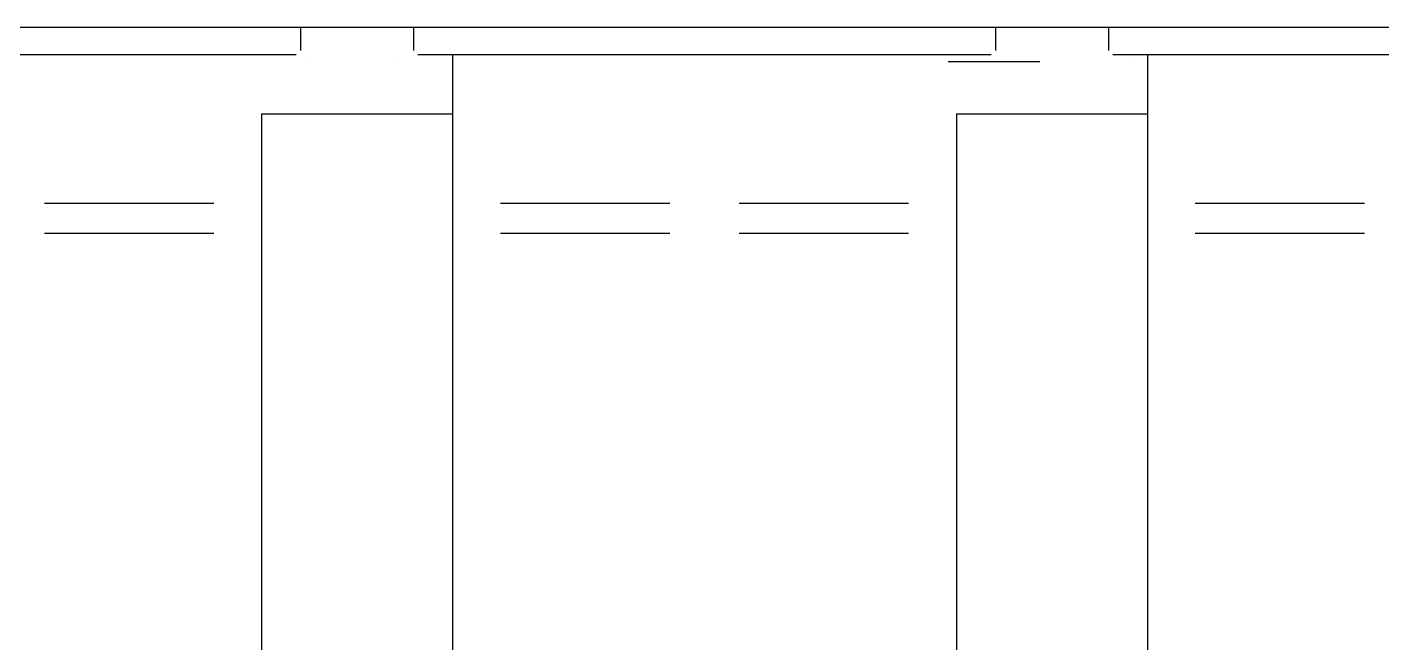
# Model space of a CAD drawing. Extents: x -84241 to 2571207, y -257021 to 1687411.
# Drawn here: x 37149.7 to 37305.7, y -11933.4 to -11862.4 of the extents above; entities that cross this region are included whole.
import ezdxf

# ---------------------------------------------------------------- set-up
doc = ezdxf.new("R2010")
doc.units = 0
doc.header["$LTSCALE"] = 1000
doc.layers.get('0').update_dxf_attribs({"linetype": 'CONTINUOUS'})
doc.layers.add('W-WSUP-EQPM', color=40, linetype='CONTINUOUS')

# ---------------------------------------------------------------- blocks, each defined once
blk = doc.blocks.new('*U359')
at = {"color": 8, "linetype": 'Continuous'}
for p, q in [((1468676.34, 3476965.33), (1469895.34, 3476965.33)), ((1468779.84, 3476965.33), (1468779.84, 3476962.63)), ((1468792.84, 3476965.33), (1468792.84, 3476962.63)), ((1468859.84, 3476965.33), (1468859.84, 3476962.63)), ((1468872.84, 3476965.33), (1468872.84, 3476962.63)), ((1468779.34, 3476962.13), (1468746.34, 3476962.13)), ((1468780.36, 3476961.36), (1468780.36, 3476961.36)), ((1468780.36, 3476961.36), (1468780.36, 3476961.36)), ((1468780.36, 3476961.36), (1468780.36, 3476961.36)), ((1468780.36, 3476961.36), (1468780.36, 3476961.36)), ((1468780.36, 3476961.36), (1468780.36, 3476961.36)), ((1468780.36, 3476961.36), (1468780.36, 3476961.36)), ((1468780.36, 3476961.36), (1468780.36, 3476961.36)), ((1468780.36, 3476961.36), (1468780.36, 3476961.36)), ((1468780.36, 3476961.36), (1468780.36, 3476961.36)), ((1468780.36, 3476961.36), (1468780.36, 3476961.36)), ((1468780.36, 3476961.36), (1468780.36, 3476961.36)), ((1468780.36, 3476961.36), (1468780.36, 3476961.36)), ((1468780.36, 3476961.36), (1468780.36, 3476961.36)), ((1468780.36, 3476961.36), (1468780.36, 3476961.36)), ((1468780.36, 3476961.36), (1468780.36, 3476961.36)), ((1468780.36, 3476961.36), (1468780.36, 3476961.36)), ((1468780.36, 3476961.36), (1468780.36, 3476961.36)), ((1468780.36, 3476961.36), (1468780.36, 3476961.36)), ((1468780.36, 3476961.36), (1468780.36, 3476961.36)), ((1468780.36, 3476961.36), (1468780.36, 3476961.36)), ((1468780.36, 3476961.36), (1468780.36, 3476961.36)), ((1468780.36, 3476961.36), (1468780.36, 3476961.36)), ((1468780.36, 3476961.36), (1468780.36, 3476961.36)), ((1468780.36, 3476961.36), (1468780.36, 3476961.36)), ((1468780.36, 3476961.36), (1468780.36, 3476961.36)), ((1468780.36, 3476961.36), (1468780.36, 3476961.36)), ((1468780.36, 3476961.36), (1468780.36, 3476961.36)), ((1468780.36, 3476961.36), (1468780.36, 3476961.36)), ((1468780.36, 3476961.36), (1468780.36, 3476961.36)), ((1468780.36, 3476961.36), (1468780.36, 3476961.36)), ((1468780.36, 3476961.36), (1468780.36, 3476961.36)), ((1468780.36, 3476961.36), (1468780.36, 3476961.36)), ((1468780.36, 3476961.36), (1468780.36, 3476961.36)), ((1468780.36, 3476961.36), (1468780.36, 3476961.36)), ((1468780.36, 3476961.36), (1468780.36, 3476961.36)), ((1468780.36, 3476961.36), (1468780.36, 3476961.36)), ((1468780.36, 3476961.36), (1468780.36, 3476961.36)), ((1468780.36, 3476961.36), (1468780.36, 3476961.36)), ((1468780.36, 3476961.36), (1468780.36, 3476961.36)), ((1468780.36, 3476961.36), (1468780.36, 3476961.36)), ((1468780.36, 3476961.36), (1468780.36, 3476961.36)), ((1468780.36, 3476961.36), (1468780.36, 3476961.36)), ((1468780.36, 3476961.36), (1468780.36, 3476961.36)), ((1468780.36, 3476961.36), (1468780.36, 3476961.36)), ((1468780.36, 3476961.36), (1468780.36, 3476961.36)), ((1468780.36, 3476961.36), (1468780.36, 3476961.36)), ((1468780.36, 3476961.36), (1468780.36, 3476961.36)), ((1468780.36, 3476961.36), (1468780.36, 3476961.36)), ((1468780.36, 3476961.36), (1468780.36, 3476961.36)), ((1468780.36, 3476961.36), (1468780.36, 3476961.36)), ((1468780.36, 3476961.36), (1468780.36, 3476961.36)), ((1468780.36, 3476961.36), (1468780.36, 3476961.36)), ((1468780.36, 3476961.36), (1468780.36, 3476961.36)), ((1468780.36, 3476961.36), (1468780.36, 3476961.36)), ((1468780.36, 3476961.36), (1468780.36, 3476961.36)), ((1468780.36, 3476961.36), (1468780.36, 3476961.36)), ((1468780.36, 3476961.36), (1468780.36, 3476961.36)), ((1468780.36, 3476961.36), (1468780.36, 3476961.36)), ((1468780.36, 3476961.36), (1468780.36, 3476961.36)), ((1468780.36, 3476961.36), (1468780.36, 3476961.36)), ((1468780.36, 3476961.36), (1468780.36, 3476961.36)), ((1468780.36, 3476961.36), (1468780.36, 3476961.36)), ((1468780.36, 3476961.36), (1468780.36, 3476961.36)), ((1468780.36, 3476961.36), (1468780.36, 3476961.36)), ((1468780.36, 3476961.36), (1468780.36, 3476961.36)), ((1468780.36, 3476961.36), (1468780.36, 3476961.36)), ((1468780.36, 3476961.36), (1468780.36, 3476961.36)), ((1468780.36, 3476961.36), (1468780.36, 3476961.36)), ((1468780.36, 3476961.36), (1468780.36, 3476961.36)), ((1468780.36, 3476961.36), (1468780.36, 3476961.36)), ((1468780.36, 3476961.36), (1468780.36, 3476961.36)), ((1468780.36, 3476961.36), (1468780.36, 3476961.36)), ((1468780.36, 3476961.36), (1468780.36, 3476961.36)), ((1468780.36, 3476961.36), (1468780.36, 3476961.36)), ((1468780.36, 3476961.36), (1468780.36, 3476961.36)), ((1468780.36, 3476961.36), (1468780.36, 3476961.36)), ((1468780.36, 3476961.36), (1468780.36, 3476961.36)), ((1468780.36, 3476961.36), (1468780.36, 3476961.36)), ((1468780.36, 3476961.36), (1468780.36, 3476961.36)), ((1468780.36, 3476961.36), (1468780.36, 3476961.36)), ((1468780.36, 3476961.36), (1468780.36, 3476961.36)), ((1468780.36, 3476961.36), (1468780.36, 3476961.36)), ((1468780.36, 3476961.36), (1468780.36, 3476961.36)), ((1468780.36, 3476961.36), (1468780.36, 3476961.36)), ((1468780.36, 3476961.36), (1468780.36, 3476961.36)), ((1468780.36, 3476961.36), (1468780.36, 3476961.36)), ((1468780.36, 3476961.36), (1468780.36, 3476961.36)), ((1468780.36, 3476961.36), (1468780.36, 3476961.36)), ((1468780.36, 3476961.36), (1468780.36, 3476961.36)), ((1468780.36, 3476961.36), (1468780.36, 3476961.36)), ((1468780.36, 3476961.36), (1468780.36, 3476961.36)), ((1468780.36, 3476961.36), (1468780.36, 3476961.36)), ((1468780.36, 3476961.36), (1468780.36, 3476961.36)), ((1468780.36, 3476961.36), (1468780.36, 3476961.36)), ((1468780.36, 3476961.36), (1468780.36, 3476961.36)), ((1468780.36, 3476961.36), (1468780.36, 3476961.36)), ((1468780.36, 3476961.36), (1468780.36, 3476961.36)), ((1468780.36, 3476961.36), (1468780.36, 3476961.36)), ((1468780.36, 3476961.36), (1468780.36, 3476961.36)), ((1468780.36, 3476961.36), (1468780.36, 3476961.36)), ((1468780.36, 3476961.36), (1468780.36, 3476961.36)), ((1468780.36, 3476961.36), (1468780.36, 3476961.36)), ((1468780.36, 3476961.36), (1468780.36, 3476961.36)), ((1468780.36, 3476961.36), (1468780.36, 3476961.36)), ((1468780.36, 3476961.36), (1468780.36, 3476961.36)), ((1468780.36, 3476961.36), (1468780.36, 3476961.36)), ((1468780.36, 3476961.36), (1468780.36, 3476961.36)), ((1468780.36, 3476961.36), (1468780.36, 3476961.36)), ((1468780.36, 3476961.36), (1468780.36, 3476961.36)), ((1468780.36, 3476961.36), (1468780.36, 3476961.36)), ((1468780.36, 3476961.36), (1468780.36, 3476961.36)), ((1468780.36, 3476961.36), (1468780.36, 3476961.36)), ((1468780.36, 3476961.36), (1468780.36, 3476961.36)), ((1468780.36, 3476961.36), (1468780.36, 3476961.36)), ((1468780.36, 3476961.36), (1468780.36, 3476961.36)), ((1468780.36, 3476961.36), (1468780.36, 3476961.36)), ((1468780.36, 3476961.36), (1468780.36, 3476961.36)), ((1468780.36, 3476961.36), (1468780.36, 3476961.36)), ((1468780.36, 3476961.36), (1468780.36, 3476961.36)), ((1468780.36, 3476961.36), (1468780.36, 3476961.36)), ((1468780.36, 3476961.36), (1468780.36, 3476961.36)), ((1468780.36, 3476961.36), (1468780.36, 3476961.36)), ((1468780.36, 3476961.36), (1468780.36, 3476961.36)), ((1468780.36, 3476961.36), (1468780.36, 3476961.36)), ((1468780.36, 3476961.36), (1468780.36, 3476961.36)), ((1468780.36, 3476961.36), (1468780.36, 3476961.36)), ((1468780.36, 3476961.36), (1468780.36, 3476961.36)), ((1468780.36, 3476961.36), (1468780.36, 3476961.36)), ((1468790.94, 3476961.36), (1468790.94, 3476961.36)), ((1468790.94, 3476961.36), (1468790.94, 3476961.36)), ((1468790.94, 3476961.36), (1468790.94, 3476961.36)), ((1468790.94, 3476961.36), (1468790.94, 3476961.36)), ((1468790.94, 3476961.36), (1468790.94, 3476961.36)), ((1468790.94, 3476961.36), (1468790.94, 3476961.36)), ((1468790.94, 3476961.36), (1468790.94, 3476961.36)), ((1468790.94, 3476961.36), (1468790.94, 3476961.36)), ((1468790.94, 3476961.36), (1468790.94, 3476961.36)), ((1468790.94, 3476961.36), (1468790.94, 3476961.36)), ((1468790.94, 3476961.36), (1468790.94, 3476961.36)), ((1468790.94, 3476961.36), (1468790.94, 3476961.36)), ((1468790.94, 3476961.36), (1468790.94, 3476961.36)), ((1468790.94, 3476961.36), (1468790.94, 3476961.36)), ((1468790.94, 3476961.36), (1468790.94, 3476961.36)), ((1468790.94, 3476961.36), (1468790.94, 3476961.36)), ((1468790.94, 3476961.36), (1468790.94, 3476961.36)), ((1468790.94, 3476961.36), (1468790.94, 3476961.36)), ((1468790.94, 3476961.36), (1468790.94, 3476961.36)), ((1468790.94, 3476961.36), (1468790.94, 3476961.36)), ((1468790.94, 3476961.36), (1468790.94, 3476961.36)), ((1468790.94, 3476961.36), (1468790.94, 3476961.36)), ((1468790.94, 3476961.36), (1468790.94, 3476961.36)), ((1468790.94, 3476961.36), (1468790.94, 3476961.36)), ((1468790.94, 3476961.36), (1468790.94, 3476961.36)), ((1468790.94, 3476961.36), (1468790.94, 3476961.36)), ((1468790.94, 3476961.36), (1468790.94, 3476961.36)), ((1468790.94, 3476961.36), (1468790.94, 3476961.36)), ((1468790.94, 3476961.36), (1468790.94, 3476961.36)), ((1468790.94, 3476961.36), (1468790.94, 3476961.36)), ((1468790.94, 3476961.36), (1468790.94, 3476961.36)), ((1468790.94, 3476961.36), (1468790.94, 3476961.36)), ((1468790.94, 3476961.36), (1468790.94, 3476961.36)), ((1468790.94, 3476961.36), (1468790.94, 3476961.36)), ((1468790.94, 3476961.36), (1468790.94, 3476961.36)), ((1468790.94, 3476961.36), (1468790.94, 3476961.36)), ((1468790.94, 3476961.36), (1468790.94, 3476961.36)), ((1468790.94, 3476961.36), (1468790.94, 3476961.36)), ((1468790.94, 3476961.36), (1468790.94, 3476961.36)), ((1468790.94, 3476961.36), (1468790.94, 3476961.36)), ((1468790.94, 3476961.36), (1468790.94, 3476961.36)), ((1468790.94, 3476961.36), (1468790.94, 3476961.36)), ((1468790.94, 3476961.36), (1468790.94, 3476961.36)), ((1468790.94, 3476961.36), (1468790.94, 3476961.36)), ((1468790.94, 3476961.36), (1468790.94, 3476961.36)), ((1468790.94, 3476961.36), (1468790.94, 3476961.36)), ((1468790.94, 3476961.36), (1468790.94, 3476961.36)), ((1468790.94, 3476961.36), (1468790.94, 3476961.36)), ((1468790.94, 3476961.36), (1468790.94, 3476961.36)), ((1468790.94, 3476961.36), (1468790.94, 3476961.36)), ((1468790.94, 3476961.36), (1468790.94, 3476961.36)), ((1468790.94, 3476961.36), (1468790.94, 3476961.36)), ((1468790.94, 3476961.36), (1468790.94, 3476961.36)), ((1468790.94, 3476961.36), (1468790.94, 3476961.36)), ((1468790.94, 3476961.36), (1468790.94, 3476961.36)), ((1468790.94, 3476961.36), (1468790.94, 3476961.36)), ((1468790.94, 3476961.36), (1468790.94, 3476961.36)), ((1468790.94, 3476961.36), (1468790.94, 3476961.36)), ((1468790.94, 3476961.36), (1468790.94, 3476961.36)), ((1468790.94, 3476961.36), (1468790.94, 3476961.36)), ((1468790.94, 3476961.36), (1468790.94, 3476961.36)), ((1468790.94, 3476961.36), (1468790.94, 3476961.36)), ((1468790.94, 3476961.36), (1468790.94, 3476961.36)), ((1468790.94, 3476961.36), (1468790.94, 3476961.36)), ((1468790.94, 3476961.36), (1468790.94, 3476961.36)), ((1468790.94, 3476961.36), (1468790.94, 3476961.36)), ((1468790.94, 3476961.36), (1468790.94, 3476961.36)), ((1468790.94, 3476961.36), (1468790.94, 3476961.36)), ((1468790.94, 3476961.36), (1468790.94, 3476961.36)), ((1468790.94, 3476961.36), (1468790.94, 3476961.36)), ((1468790.94, 3476961.36), (1468790.94, 3476961.36)), ((1468790.94, 3476961.36), (1468790.94, 3476961.36)), ((1468790.94, 3476961.36), (1468790.94, 3476961.36)), ((1468790.94, 3476961.36), (1468790.94, 3476961.36)), ((1468790.94, 3476961.36), (1468790.94, 3476961.36)), ((1468790.94, 3476961.36), (1468790.94, 3476961.36)), ((1468790.94, 3476961.36), (1468790.94, 3476961.36)), ((1468790.94, 3476961.36), (1468790.94, 3476961.36)), ((1468790.94, 3476961.36), (1468790.94, 3476961.36)), ((1468790.94, 3476961.36), (1468790.94, 3476961.36)), ((1468790.94, 3476961.36), (1468790.94, 3476961.36)), ((1468790.94, 3476961.36), (1468790.94, 3476961.36)), ((1468790.94, 3476961.36), (1468790.94, 3476961.36)), ((1468790.94, 3476961.36), (1468790.94, 3476961.36)), ((1468790.94, 3476961.36), (1468790.94, 3476961.36)), ((1468790.94, 3476961.36), (1468790.94, 3476961.36)), ((1468790.94, 3476961.36), (1468790.94, 3476961.36)), ((1468790.94, 3476961.36), (1468790.94, 3476961.36)), ((1468790.94, 3476961.36), (1468790.94, 3476961.36)), ((1468790.94, 3476961.36), (1468790.94, 3476961.36)), ((1468790.94, 3476961.36), (1468790.94, 3476961.36)), ((1468790.94, 3476961.36), (1468790.94, 3476961.36)), ((1468790.94, 3476961.36), (1468790.94, 3476961.36)), ((1468790.94, 3476961.36), (1468790.94, 3476961.36)), ((1468790.94, 3476961.36), (1468790.94, 3476961.36)), ((1468790.94, 3476961.36), (1468790.94, 3476961.36)), ((1468790.94, 3476961.36), (1468790.94, 3476961.36)), ((1468790.94, 3476961.36), (1468790.94, 3476961.36)), ((1468790.94, 3476961.36), (1468790.94, 3476961.36)), ((1468790.94, 3476961.36), (1468790.94, 3476961.36)), ((1468790.94, 3476961.36), (1468790.94, 3476961.36)), ((1468790.94, 3476961.36), (1468790.94, 3476961.36)), ((1468790.94, 3476961.36), (1468790.94, 3476961.36)), ((1468790.94, 3476961.36), (1468790.94, 3476961.36)), ((1468790.94, 3476961.36), (1468790.94, 3476961.36)), ((1468790.94, 3476961.36), (1468790.94, 3476961.36)), ((1468790.94, 3476961.36), (1468790.94, 3476961.36)), ((1468790.94, 3476961.36), (1468790.94, 3476961.36)), ((1468790.94, 3476961.36), (1468790.94, 3476961.36)), ((1468790.94, 3476961.36), (1468790.94, 3476961.36)), ((1468790.94, 3476961.36), (1468790.94, 3476961.36)), ((1468790.94, 3476961.36), (1468790.94, 3476961.36)), ((1468790.94, 3476961.36), (1468790.94, 3476961.36)), ((1468790.94, 3476961.36), (1468790.94, 3476961.36)), ((1468790.94, 3476961.36), (1468790.94, 3476961.36)), ((1468790.94, 3476961.36), (1468790.94, 3476961.36)), ((1468790.94, 3476961.36), (1468790.94, 3476961.36)), ((1468790.94, 3476961.36), (1468790.94, 3476961.36)), ((1468790.94, 3476961.36), (1468790.94, 3476961.36)), ((1468790.94, 3476961.36), (1468790.94, 3476961.36)), ((1468790.94, 3476961.36), (1468790.94, 3476961.36)), ((1468790.94, 3476961.36), (1468790.94, 3476961.36)), ((1468790.94, 3476961.36), (1468790.94, 3476961.36)), ((1468790.94, 3476961.36), (1468790.94, 3476961.36)), ((1468790.94, 3476961.36), (1468790.94, 3476961.36)), ((1468790.94, 3476961.36), (1468790.94, 3476961.36)), ((1468790.94, 3476961.36), (1468790.94, 3476961.36)), ((1468790.94, 3476961.36), (1468790.94, 3476961.36)), ((1468826.34, 3476962.13), (1468793.34, 3476962.13)), ((1468797.34, 3476962.13), (1468797.34, 3475194.49)), ((1468859.34, 3476962.13), (1468826.34, 3476962.13)), ((1468854.39, 3476961.36), (1468854.39, 3476961.36)), ((1468854.39, 3476961.36), (1468854.39, 3476961.36)), ((1468854.39, 3476961.36), (1468854.39, 3476961.36)), ((1468854.39, 3476961.36), (1468854.39, 3476961.36)), ((1468854.39, 3476961.36), (1468854.39, 3476961.36)), ((1468854.39, 3476961.36), (1468854.39, 3476961.36)), ((1468854.39, 3476961.36), (1468854.39, 3476961.36)), ((1468854.39, 3476961.36), (1468854.39, 3476961.36)), ((1468854.39, 3476961.36), (1468854.39, 3476961.36)), ((1468854.39, 3476961.36), (1468854.39, 3476961.36)), ((1468854.39, 3476961.36), (1468854.39, 3476961.36)), ((1468854.39, 3476961.36), (1468854.39, 3476961.36)), ((1468854.39, 3476961.36), (1468854.39, 3476961.36)), ((1468854.39, 3476961.36), (1468854.39, 3476961.36)), ((1468854.39, 3476961.36), (1468854.39, 3476961.36)), ((1468854.39, 3476961.36), (1468854.39, 3476961.36)), ((1468854.39, 3476961.36), (1468854.39, 3476961.36)), ((1468854.39, 3476961.36), (1468854.39, 3476961.36)), ((1468854.39, 3476961.36), (1468854.39, 3476961.36)), ((1468854.39, 3476961.36), (1468854.39, 3476961.36)), ((1468854.39, 3476961.36), (1468854.39, 3476961.36)), ((1468854.39, 3476961.36), (1468854.39, 3476961.36)), ((1468854.39, 3476961.36), (1468854.39, 3476961.36)), ((1468854.39, 3476961.36), (1468854.39, 3476961.36)), ((1468854.39, 3476961.36), (1468854.39, 3476961.36)), ((1468854.39, 3476961.36), (1468854.39, 3476961.36)), ((1468854.39, 3476961.36), (1468854.39, 3476961.36)), ((1468854.39, 3476961.36), (1468854.39, 3476961.36)), ((1468854.39, 3476961.36), (1468854.39, 3476961.36)), ((1468854.39, 3476961.36), (1468854.39, 3476961.36)), ((1468854.39, 3476961.36), (1468854.39, 3476961.36)), ((1468854.39, 3476961.36), (1468854.39, 3476961.36)), ((1468854.39, 3476961.36), (1468854.39, 3476961.36)), ((1468854.39, 3476961.36), (1468854.39, 3476961.36)), ((1468854.39, 3476961.36), (1468854.39, 3476961.36)), ((1468854.39, 3476961.36), (1468854.39, 3476961.36)), ((1468854.39, 3476961.36), (1468854.39, 3476961.36)), ((1468854.39, 3476961.36), (1468854.39, 3476961.36)), ((1468854.39, 3476961.36), (1468854.39, 3476961.36)), ((1468854.39, 3476961.36), (1468854.39, 3476961.36)), ((1468854.39, 3476961.36), (1468854.39, 3476961.36)), ((1468854.39, 3476961.36), (1468854.39, 3476961.36)), ((1468854.39, 3476961.36), (1468854.39, 3476961.36)), ((1468854.39, 3476961.36), (1468854.39, 3476961.36)), ((1468854.39, 3476961.36), (1468854.39, 3476961.36)), ((1468854.39, 3476961.36), (1468854.39, 3476961.36)), ((1468854.39, 3476961.36), (1468854.39, 3476961.36)), ((1468854.39, 3476961.36), (1468854.39, 3476961.36)), ((1468854.39, 3476961.36), (1468854.39, 3476961.36)), ((1468854.39, 3476961.36), (1468854.39, 3476961.36)), ((1468854.39, 3476961.36), (1468854.39, 3476961.36)), ((1468854.39, 3476961.36), (1468854.39, 3476961.36)), ((1468854.39, 3476961.36), (1468854.39, 3476961.36)), ((1468854.39, 3476961.36), (1468854.39, 3476961.36)), ((1468854.39, 3476961.36), (1468854.39, 3476961.36)), ((1468854.39, 3476961.36), (1468854.39, 3476961.36)), ((1468854.39, 3476961.36), (1468854.39, 3476961.36)), ((1468854.39, 3476961.36), (1468854.39, 3476961.36)), ((1468854.39, 3476961.36), (1468854.39, 3476961.36)), ((1468854.39, 3476961.36), (1468854.39, 3476961.36)), ((1468854.39, 3476961.36), (1468854.39, 3476961.36)), ((1468854.39, 3476961.36), (1468864.97, 3476961.36)), ((1468864.97, 3476961.36), (1468864.97, 3476961.36)), ((1468864.97, 3476961.36), (1468864.97, 3476961.36)), ((1468864.97, 3476961.36), (1468864.97, 3476961.36)), ((1468864.97, 3476961.36), (1468864.97, 3476961.36)), ((1468864.97, 3476961.36), (1468864.97, 3476961.36)), ((1468864.97, 3476961.36), (1468864.97, 3476961.36)), ((1468864.97, 3476961.36), (1468864.97, 3476961.36)), ((1468864.97, 3476961.36), (1468864.97, 3476961.36)), ((1468864.97, 3476961.36), (1468864.97, 3476961.36)), ((1468864.97, 3476961.36), (1468864.97, 3476961.36)), ((1468864.97, 3476961.36), (1468864.97, 3476961.36)), ((1468864.97, 3476961.36), (1468864.97, 3476961.36)), ((1468864.97, 3476961.36), (1468864.97, 3476961.36)), ((1468864.97, 3476961.36), (1468864.97, 3476961.36)), ((1468864.97, 3476961.36), (1468864.97, 3476961.36)), ((1468864.97, 3476961.36), (1468864.97, 3476961.36)), ((1468864.97, 3476961.36), (1468864.97, 3476961.36)), ((1468864.97, 3476961.36), (1468864.97, 3476961.36)), ((1468864.97, 3476961.36), (1468864.97, 3476961.36)), ((1468864.97, 3476961.36), (1468864.97, 3476961.36)), ((1468864.97, 3476961.36), (1468864.97, 3476961.36)), ((1468864.97, 3476961.36), (1468864.97, 3476961.36)), ((1468864.97, 3476961.36), (1468864.97, 3476961.36)), ((1468864.97, 3476961.36), (1468864.97, 3476961.36)), ((1468864.97, 3476961.36), (1468864.97, 3476961.36)), ((1468864.97, 3476961.36), (1468864.97, 3476961.36)), ((1468864.97, 3476961.36), (1468864.97, 3476961.36)), ((1468864.97, 3476961.36), (1468864.97, 3476961.36)), ((1468864.97, 3476961.36), (1468864.97, 3476961.36)), ((1468864.97, 3476961.36), (1468864.97, 3476961.36)), ((1468864.97, 3476961.36), (1468864.97, 3476961.36)), ((1468864.97, 3476961.36), (1468864.97, 3476961.36)), ((1468864.97, 3476961.36), (1468864.97, 3476961.36)), ((1468864.97, 3476961.36), (1468864.97, 3476961.36)), ((1468864.97, 3476961.36), (1468864.97, 3476961.36)), ((1468864.97, 3476961.36), (1468864.97, 3476961.36)), ((1468864.97, 3476961.36), (1468864.97, 3476961.36)), ((1468864.97, 3476961.36), (1468864.97, 3476961.36)), ((1468864.97, 3476961.36), (1468864.97, 3476961.36)), ((1468864.97, 3476961.36), (1468864.97, 3476961.36)), ((1468864.97, 3476961.36), (1468864.97, 3476961.36)), ((1468864.97, 3476961.36), (1468864.97, 3476961.36)), ((1468864.97, 3476961.36), (1468864.97, 3476961.36)), ((1468864.97, 3476961.36), (1468864.97, 3476961.36)), ((1468864.97, 3476961.36), (1468864.97, 3476961.36)), ((1468864.97, 3476961.36), (1468864.97, 3476961.36)), ((1468864.97, 3476961.36), (1468864.97, 3476961.36)), ((1468864.97, 3476961.36), (1468864.97, 3476961.36)), ((1468864.97, 3476961.36), (1468864.97, 3476961.36)), ((1468864.97, 3476961.36), (1468864.97, 3476961.36)), ((1468864.97, 3476961.36), (1468864.97, 3476961.36)), ((1468864.97, 3476961.36), (1468864.97, 3476961.36)), ((1468864.97, 3476961.36), (1468864.97, 3476961.36)), ((1468864.97, 3476961.36), (1468864.97, 3476961.36)), ((1468864.97, 3476961.36), (1468864.97, 3476961.36)), ((1468864.97, 3476961.36), (1468864.97, 3476961.36)), ((1468864.97, 3476961.36), (1468864.97, 3476961.36)), ((1468864.97, 3476961.36), (1468864.97, 3476961.36)), ((1468864.97, 3476961.36), (1468864.97, 3476961.36)), ((1468864.97, 3476961.36), (1468864.97, 3476961.36)), ((1468864.97, 3476961.36), (1468864.97, 3476961.36)), ((1468864.97, 3476961.36), (1468864.97, 3476961.36)), ((1468864.97, 3476961.36), (1468864.97, 3476961.36)), ((1468864.97, 3476961.36), (1468864.97, 3476961.36)), ((1468864.97, 3476961.36), (1468864.97, 3476961.36)), ((1468864.97, 3476961.36), (1468864.97, 3476961.36)), ((1468906.34, 3476962.13), (1468873.34, 3476962.13)), ((1468875.55, 3476961.36), (1468875.55, 3476961.36)), ((1468875.55, 3476961.36), (1468875.55, 3476961.36)), ((1468875.55, 3476961.36), (1468875.55, 3476961.36)), ((1468875.55, 3476961.36), (1468875.55, 3476961.36)), ((1468875.55, 3476961.36), (1468875.55, 3476961.36)), ((1468875.55, 3476961.36), (1468875.55, 3476961.36)), ((1468875.55, 3476961.36), (1468875.55, 3476961.36)), ((1468875.55, 3476961.36), (1468875.55, 3476961.36)), ((1468875.55, 3476961.36), (1468875.55, 3476961.36)), ((1468875.55, 3476961.36), (1468875.55, 3476961.36)), ((1468875.55, 3476961.36), (1468875.55, 3476961.36)), ((1468875.55, 3476961.36), (1468875.55, 3476961.36)), ((1468875.55, 3476961.36), (1468875.55, 3476961.36)), ((1468875.55, 3476961.36), (1468875.55, 3476961.36)), ((1468875.55, 3476961.36), (1468875.55, 3476961.36)), ((1468875.55, 3476961.36), (1468875.55, 3476961.36)), ((1468875.55, 3476961.36), (1468875.55, 3476961.36)), ((1468875.55, 3476961.36), (1468875.55, 3476961.36)), ((1468875.55, 3476961.36), (1468875.55, 3476961.36)), ((1468875.55, 3476961.36), (1468875.55, 3476961.36)), ((1468875.55, 3476961.36), (1468875.55, 3476961.36)), ((1468875.55, 3476961.36), (1468875.55, 3476961.36)), ((1468875.55, 3476961.36), (1468875.55, 3476961.36)), ((1468875.55, 3476961.36), (1468875.55, 3476961.36)), ((1468875.55, 3476961.36), (1468875.55, 3476961.36)), ((1468875.55, 3476961.36), (1468875.55, 3476961.36)), ((1468875.55, 3476961.36), (1468875.55, 3476961.36)), ((1468875.55, 3476961.36), (1468875.55, 3476961.36)), ((1468875.55, 3476961.36), (1468875.55, 3476961.36)), ((1468875.55, 3476961.36), (1468875.55, 3476961.36)), ((1468875.55, 3476961.36), (1468875.55, 3476961.36)), ((1468875.55, 3476961.36), (1468875.55, 3476961.36)), ((1468875.55, 3476961.36), (1468875.55, 3476961.36)), ((1468875.55, 3476961.36), (1468875.55, 3476961.36)), ((1468875.55, 3476961.36), (1468875.55, 3476961.36)), ((1468875.55, 3476961.36), (1468875.55, 3476961.36)), ((1468875.55, 3476961.36), (1468875.55, 3476961.36)), ((1468875.55, 3476961.36), (1468875.55, 3476961.36)), ((1468875.55, 3476961.36), (1468875.55, 3476961.36)), ((1468875.55, 3476961.36), (1468875.55, 3476961.36)), ((1468875.55, 3476961.36), (1468875.55, 3476961.36)), ((1468875.55, 3476961.36), (1468875.55, 3476961.36)), ((1468875.55, 3476961.36), (1468875.55, 3476961.36)), ((1468875.55, 3476961.36), (1468875.55, 3476961.36)), ((1468875.55, 3476961.36), (1468875.55, 3476961.36)), ((1468875.55, 3476961.36), (1468875.55, 3476961.36)), ((1468875.55, 3476961.36), (1468875.55, 3476961.36)), ((1468875.55, 3476961.36), (1468875.55, 3476961.36)), ((1468875.55, 3476961.36), (1468875.55, 3476961.36)), ((1468875.55, 3476961.36), (1468875.55, 3476961.36)), ((1468875.55, 3476961.36), (1468875.55, 3476961.36)), ((1468875.55, 3476961.36), (1468875.55, 3476961.36)), ((1468875.55, 3476961.36), (1468875.55, 3476961.36)), ((1468875.55, 3476961.36), (1468875.55, 3476961.36)), ((1468875.55, 3476961.36), (1468875.55, 3476961.36)), ((1468875.55, 3476961.36), (1468875.55, 3476961.36)), ((1468875.55, 3476961.36), (1468875.55, 3476961.36)), ((1468875.55, 3476961.36), (1468875.55, 3476961.36)), ((1468875.55, 3476961.36), (1468875.55, 3476961.36)), ((1468875.55, 3476961.36), (1468875.55, 3476961.36)), ((1468875.55, 3476961.36), (1468875.55, 3476961.36)), ((1468875.55, 3476961.36), (1468875.55, 3476961.36)), ((1468875.55, 3476961.36), (1468875.55, 3476961.36)), ((1468875.55, 3476961.36), (1468875.55, 3476961.36)), ((1468875.55, 3476961.36), (1468875.55, 3476961.36)), ((1468875.55, 3476961.36), (1468875.55, 3476961.36)), ((1468875.55, 3476961.36), (1468875.55, 3476961.36)), ((1468875.55, 3476961.36), (1468875.55, 3476961.36)), ((1468875.55, 3476961.36), (1468875.55, 3476961.36)), ((1468875.55, 3476961.36), (1468875.55, 3476961.36)), ((1468875.55, 3476961.36), (1468875.55, 3476961.36)), ((1468875.55, 3476961.36), (1468875.55, 3476961.36)), ((1468875.55, 3476961.36), (1468875.55, 3476961.36)), ((1468875.55, 3476961.36), (1468875.55, 3476961.36)), ((1468875.55, 3476961.36), (1468875.55, 3476961.36)), ((1468875.55, 3476961.36), (1468875.55, 3476961.36)), ((1468875.55, 3476961.36), (1468875.55, 3476961.36)), ((1468875.55, 3476961.36), (1468875.55, 3476961.36)), ((1468875.55, 3476961.36), (1468875.55, 3476961.36)), ((1468875.55, 3476961.36), (1468875.55, 3476961.36)), ((1468875.55, 3476961.36), (1468875.55, 3476961.36)), ((1468875.55, 3476961.36), (1468875.55, 3476961.36)), ((1468875.55, 3476961.36), (1468875.55, 3476961.36)), ((1468875.55, 3476961.36), (1468875.55, 3476961.36)), ((1468875.55, 3476961.36), (1468875.55, 3476961.36)), ((1468875.55, 3476961.36), (1468875.55, 3476961.36)), ((1468875.55, 3476961.36), (1468875.55, 3476961.36)), ((1468875.55, 3476961.36), (1468875.55, 3476961.36)), ((1468875.55, 3476961.36), (1468875.55, 3476961.36)), ((1468875.55, 3476961.36), (1468875.55, 3476961.36)), ((1468875.55, 3476961.36), (1468875.55, 3476961.36)), ((1468875.55, 3476961.36), (1468875.55, 3476961.36)), ((1468875.55, 3476961.36), (1468875.55, 3476961.36)), ((1468875.55, 3476961.36), (1468875.55, 3476961.36)), ((1468875.55, 3476961.36), (1468875.55, 3476961.36)), ((1468875.55, 3476961.36), (1468875.55, 3476961.36)), ((1468875.55, 3476961.36), (1468875.55, 3476961.36)), ((1468875.55, 3476961.36), (1468875.55, 3476961.36)), ((1468875.55, 3476961.36), (1468875.55, 3476961.36)), ((1468875.55, 3476961.36), (1468875.55, 3476961.36)), ((1468875.55, 3476961.36), (1468875.55, 3476961.36)), ((1468875.55, 3476961.36), (1468875.55, 3476961.36)), ((1468875.55, 3476961.36), (1468875.55, 3476961.36)), ((1468875.55, 3476961.36), (1468875.55, 3476961.36)), ((1468875.55, 3476961.36), (1468875.55, 3476961.36)), ((1468875.55, 3476961.36), (1468875.55, 3476961.36)), ((1468875.55, 3476961.36), (1468875.55, 3476961.36)), ((1468875.55, 3476961.36), (1468875.55, 3476961.36)), ((1468875.55, 3476961.36), (1468875.55, 3476961.36)), ((1468875.55, 3476961.36), (1468875.55, 3476961.36)), ((1468875.55, 3476961.36), (1468875.55, 3476961.36)), ((1468875.55, 3476961.36), (1468875.55, 3476961.36)), ((1468875.55, 3476961.36), (1468875.55, 3476961.36)), ((1468875.55, 3476961.36), (1468875.55, 3476961.36)), ((1468875.55, 3476961.36), (1468875.55, 3476961.36)), ((1468875.55, 3476961.36), (1468875.55, 3476961.36)), ((1468875.55, 3476961.36), (1468875.55, 3476961.36)), ((1468875.55, 3476961.36), (1468875.55, 3476961.36)), ((1468875.55, 3476961.36), (1468875.55, 3476961.36)), ((1468875.55, 3476961.36), (1468875.55, 3476961.36)), ((1468875.55, 3476961.36), (1468875.55, 3476961.36)), ((1468875.55, 3476961.36), (1468875.55, 3476961.36)), ((1468875.55, 3476961.36), (1468875.55, 3476961.36)), ((1468875.55, 3476961.36), (1468875.55, 3476961.36)), ((1468875.55, 3476961.36), (1468875.55, 3476961.36)), ((1468875.55, 3476961.36), (1468875.55, 3476961.36)), ((1468875.55, 3476961.36), (1468875.55, 3476961.36)), ((1468875.55, 3476961.36), (1468875.55, 3476961.36)), ((1468877.34, 3476962.13), (1468877.34, 3475194.49)), ((1468775.34, 3476955.33), (1468797.34, 3476955.33)), ((1468775.34, 3476955.33), (1468775.34, 3475194.49)), ((1468855.34, 3476955.33), (1468877.34, 3476955.33)), ((1468855.34, 3476955.33), (1468855.34, 3475194.49)), ((1468769.84, 3476945), (1468750.34, 3476945)), ((1468822.34, 3476945), (1468802.84, 3476945)), ((1468849.84, 3476945), (1468830.34, 3476945)), ((1468902.34, 3476945), (1468882.84, 3476945)), ((1468769.84, 3476941.56), (1468750.34, 3476941.56)), ((1468822.34, 3476941.56), (1468802.84, 3476941.56)), ((1468849.84, 3476941.56), (1468830.34, 3476941.56)), ((1468902.34, 3476941.56), (1468882.84, 3476941.56))]:
    blk.add_line(p, q, dxfattribs=at)
blk = doc.blocks.new('*U360')
blk.add_blockref('*U359', (-1469346.34, -3477072.33))

msp = doc.modelspace()

# ---------------------------------------------------------------- block references
at = {"layer": 'W-WSUP-EQPM'}
msp.add_blockref('*U360', (37747.7006, -11755.4364), dxfattribs=at)

doc.saveas('drawing.dxf')
